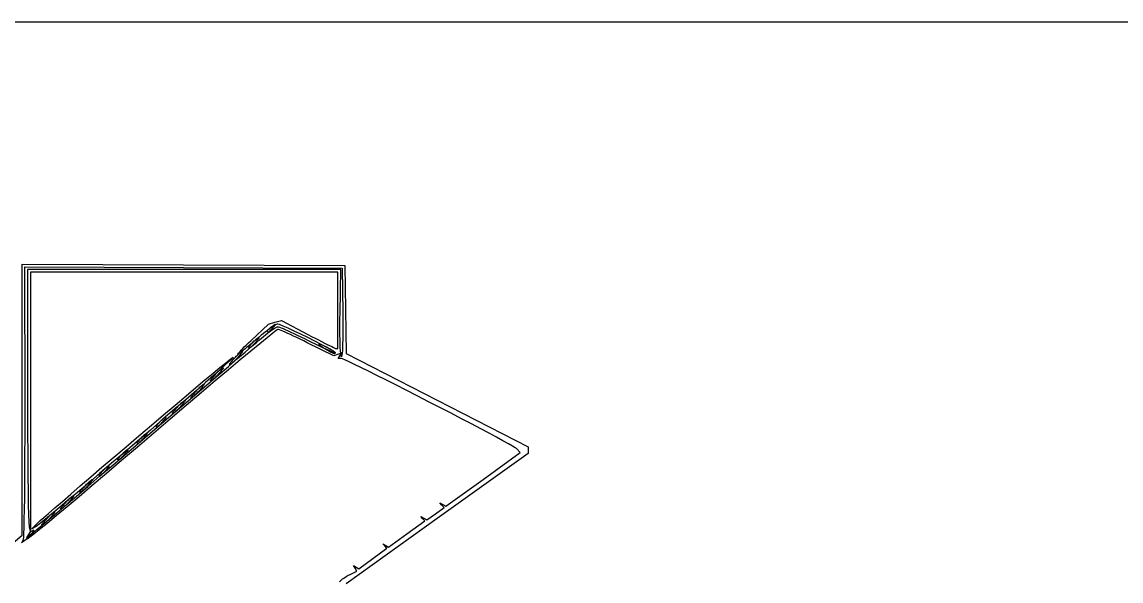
# Model space of a CAD drawing. Extents: x -125 to 152, y -90 to 100.
# Drawn here: x 141.84 to 147.71, y -59.24 to -56.26 of the extents above; entities that cross this region are included whole.
import ezdxf

# ---------------------------------------------------------------- set-up
doc = ezdxf.new("R2010")
doc.units = 0

msp = doc.modelspace()

# ---------------------------------------------------------------- linework, layer by layer
for p, q in [((41.7435, -56.2582), (149.7437, -56.2582)), ((141.8447, -58.2734), (141.8447, -57.5503)), ((141.8447, -57.5503), (142.7062, -57.5541)), ((141.8604, -58.2848), (141.8593, -57.5649)), ((141.8593, -57.5649), (142.7062, -57.5685)), ((142.7104, -57.5796), (141.8739, -57.5796)), ((141.8739, -57.5796), (141.8739, -58.2863)), ((142.7062, -57.5541), (143.5677, -57.5578)), ((142.7062, -57.5685), (143.5531, -57.5722)), ((143.5468, -57.5796), (142.7104, -57.5796)), ((143.5427, -57.8122), (143.5468, -57.5796)), ((143.5531, -57.5722), (143.5572, -57.8083)), ((143.5677, -57.5578), (143.5718, -57.793)), ((142.7093, -57.5942), (141.8885, -57.5942)), ((141.8885, -57.5942), (141.8895, -58.2849)), ((143.5312, -57.5942), (142.7093, -57.5942)), ((143.5312, -57.7976), (143.5312, -57.5942)), ((143.5312, -58.001), (143.5312, -57.7976)), ((143.5416, -57.8436), (143.5427, -57.8122)), ((143.5572, -57.8085), (143.5572, -57.8404)), ((143.5718, -57.793), (143.575, -58.0283)), ((143.0656, -57.9594), (143.1604, -57.8705)), ((143.1604, -57.8705), (143.1947, -57.8608)), ((143.1843, -57.8789), (143.1885, -57.8754)), ((143.1885, -57.8754), (143.1916, -57.8729)), ((143.1958, -57.8757), (143.1895, -57.8797)), ((143.1916, -57.8729), (143.1947, -57.8711)), ((143.1937, -57.8753), (143.1916, -57.8787)), ((143.1958, -57.8727), (143.1937, -57.8753)), ((143.1947, -57.8608), (143.2302, -57.8512)), ((143.1947, -57.8711), (143.1947, -57.8711)), ((143.1968, -57.871), (143.1958, -57.8727)), ((143.202, -57.8727), (143.1958, -57.8757)), ((143.2062, -57.8709), (143.202, -57.8727)), ((143.2093, -57.8703), (143.2062, -57.8709)), ((143.2197, -57.8731), (143.2093, -57.8703)), ((143.2395, -57.8808), (143.2197, -57.8731)), ((143.2302, -57.8512), (143.3708, -57.926)), ((143.5416, -57.8737), (143.5416, -57.8436)), ((143.5416, -57.9024), (143.5416, -57.8737)), ((143.5572, -57.8404), (143.5572, -57.8711)), ((143.5572, -57.8711), (143.5572, -57.9002)), ((143.1218, -57.93), (143.1104, -57.9394)), ((143.1333, -57.921), (143.1218, -57.93)), ((143.1437, -57.9125), (143.1333, -57.921)), ((143.1343, -57.9365), (143.1447, -57.9277)), ((143.1541, -57.9046), (143.1437, -57.9125)), ((143.1447, -57.9277), (143.1552, -57.9197)), ((143.1531, -57.9073), (143.1541, -57.9059)), ((143.1531, -57.9109), (143.1531, -57.9083)), ((143.1541, -57.9127), (143.1531, -57.9109)), ((143.1833, -57.9192), (143.1531, -57.943)), ((143.1635, -57.8972), (143.1541, -57.9046)), ((143.1541, -57.9059), (143.1552, -57.9044)), ((143.1552, -57.9044), (143.1562, -57.9026)), ((143.1552, -57.9197), (143.1645, -57.9122)), ((143.1572, -57.9137), (143.1552, -57.9136)), ((143.1552, -57.9136), (143.1552, -57.9136)), ((143.1562, -57.9026), (143.1583, -57.9006)), ((143.1593, -57.9132), (143.1572, -57.9137)), ((143.1583, -57.9006), (143.1604, -57.8984)), ((143.1614, -57.9119), (143.1593, -57.9132)), ((143.1604, -57.8984), (143.1635, -57.896)), ((143.1645, -57.9098), (143.1614, -57.9119)), ((143.1729, -57.8905), (143.1635, -57.8972)), ((143.1635, -57.896), (143.1656, -57.8936)), ((143.1645, -57.9122), (143.1739, -57.9054)), ((143.1677, -57.9069), (143.1645, -57.9098)), ((143.1656, -57.8936), (143.1687, -57.891)), ((143.1708, -57.9033), (143.1677, -57.9069)), ((143.1687, -57.891), (143.1718, -57.8884)), ((143.1749, -57.8991), (143.1708, -57.9033)), ((143.1718, -57.8884), (143.1749, -57.8856)), ((143.1812, -57.8847), (143.1729, -57.8905)), ((143.1739, -57.9054), (143.1822, -57.8995)), ((143.1749, -57.8856), (143.1781, -57.8829)), ((143.1791, -57.8941), (143.1749, -57.8991)), ((143.1781, -57.8829), (143.1843, -57.8789)), ((143.1843, -57.8884), (143.1791, -57.8941)), ((143.1895, -57.8797), (143.1812, -57.8847)), ((143.1822, -57.8995), (143.1906, -57.8944)), ((143.202, -57.9044), (143.1833, -57.9192)), ((143.1885, -57.8831), (143.1843, -57.8884)), ((143.1916, -57.8787), (143.1885, -57.8831)), ((143.1906, -57.8944), (143.1968, -57.8903)), ((143.1968, -57.8903), (143.2031, -57.8873)), ((143.2104, -57.8994), (143.202, -57.9044)), ((143.2031, -57.8873), (143.2072, -57.8854)), ((143.2072, -57.8854), (143.2104, -57.8848)), ((143.2104, -57.8848), (143.2135, -57.8855)), ((143.2145, -57.9), (143.2104, -57.8994)), ((143.2135, -57.8855), (143.2197, -57.8874)), ((143.2197, -57.9019), (143.2145, -57.9)), ((143.2197, -57.8874), (143.2281, -57.8905)), ((143.2281, -57.9049), (143.2197, -57.9019)), ((143.2281, -57.8905), (143.2385, -57.8948)), ((143.2374, -57.909), (143.2281, -57.9049)), ((143.2499, -57.9141), (143.2374, -57.909)), ((143.2385, -57.8948), (143.2499, -57.9)), ((143.2656, -57.8927), (143.2395, -57.8808)), ((143.2499, -57.9), (143.2645, -57.9062)), ((143.2635, -57.9201), (143.2499, -57.9141)), ((143.2781, -57.9269), (143.2635, -57.9201)), ((143.2645, -57.9062), (143.2791, -57.9132)), ((143.2979, -57.9076), (143.2656, -57.8927)), ((143.2947, -57.9344), (143.2781, -57.9269)), ((143.2791, -57.9132), (143.2958, -57.9209)), ((143.3114, -57.9425), (143.2947, -57.9344)), ((143.2958, -57.9209), (143.3135, -57.9294)), ((143.3333, -57.9246), (143.2979, -57.9076)), ((143.3135, -57.9294), (143.3322, -57.9383)), ((143.3708, -57.9428), (143.3333, -57.9246)), ((143.3708, -57.9263), (143.3906, -57.9364)), ((143.5416, -57.9293), (143.5416, -57.9024)), ((143.5427, -57.9541), (143.5416, -57.9293)), ((143.5572, -57.9002), (143.5572, -57.9275)), ((143.5572, -57.9275), (143.5572, -57.9526)), ((143.0229, -58.0015), (143.0312, -57.9923)), ((143.0312, -57.9923), (143.0416, -57.9822)), ((143.0364, -58.0195), (143.0697, -57.9905)), ((143.0416, -57.9822), (143.0531, -57.9712)), ((143.0551, -57.9857), (143.0447, -57.9941)), ((143.0531, -57.9712), (143.0656, -57.9594)), ((143.0656, -57.977), (143.0551, -57.9857)), ((143.0551, -57.9949), (143.0572, -57.9924)), ((143.0572, -57.9924), (143.0583, -57.9896)), ((143.0583, -57.9896), (143.0614, -57.9866)), ((143.0614, -57.9866), (143.0635, -57.9831)), ((143.0635, -57.9831), (143.0666, -57.9796)), ((143.0666, -57.9925), (143.0645, -57.995)), ((143.077, -57.9678), (143.0656, -57.977)), ((143.1145, -57.9751), (143.0656, -58.015)), ((143.0666, -57.9796), (143.0697, -57.9758)), ((143.0697, -57.9897), (143.0666, -57.9925)), ((143.0697, -57.9905), (143.0958, -57.9689)), ((143.0697, -57.9758), (143.0728, -57.9719)), ((143.0739, -57.9866), (143.0697, -57.9897)), ((143.0728, -57.972), (143.077, -57.968)), ((143.077, -57.9832), (143.0739, -57.9866)), ((143.0885, -57.9584), (143.077, -57.9678)), ((143.077, -57.968), (143.0801, -57.9643)), ((143.0801, -57.9797), (143.077, -57.9832)), ((143.0801, -57.9643), (143.0843, -57.9607)), ((143.0843, -57.9759), (143.0801, -57.9797)), ((143.0843, -57.9607), (143.0874, -57.9574)), ((143.0874, -57.972), (143.0843, -57.9759)), ((143.0874, -57.9574), (143.0906, -57.9543)), ((143.0916, -57.9681), (143.0874, -57.9721)), ((143.0999, -57.949), (143.0885, -57.9584)), ((143.0906, -57.9543), (143.0937, -57.9515)), ((143.0947, -57.9643), (143.0916, -57.9681)), ((143.0937, -57.9515), (143.0968, -57.949)), ((143.0979, -57.9606), (143.0947, -57.9643)), ((143.0958, -57.9689), (143.1114, -57.955)), ((143.0968, -57.949), (143.0999, -57.9469)), ((143.0999, -57.9573), (143.0979, -57.9606)), ((143.1104, -57.9394), (143.0999, -57.949)), ((143.0999, -57.9469), (143.102, -57.9451)), ((143.102, -57.9542), (143.0999, -57.9573)), ((143.102, -57.9451), (143.1041, -57.9439)), ((143.1041, -57.9515), (143.102, -57.9542)), ((143.1041, -57.9439), (143.1041, -57.9439)), ((143.1062, -57.949), (143.1041, -57.9515)), ((143.1052, -57.9431), (143.1072, -57.9428)), ((143.1072, -57.9469), (143.1062, -57.949)), ((143.1083, -57.944), (143.1072, -57.9452)), ((143.1072, -57.9452), (143.1072, -57.9469)), ((143.1114, -57.955), (143.1229, -57.9455)), ((143.1531, -57.943), (143.1145, -57.9751)), ((143.1229, -57.9455), (143.1343, -57.9365)), ((143.3301, -57.9513), (143.3114, -57.9425)), ((143.3489, -57.9604), (143.3301, -57.9513)), ((143.3322, -57.9383), (143.352, -57.9478)), ((143.3676, -57.9699), (143.3489, -57.9604)), ((143.352, -57.9478), (143.3718, -57.9576)), ((143.5093, -58.0403), (143.3676, -57.9698)), ((143.4072, -57.9613), (143.3708, -57.9428)), ((143.3718, -57.9576), (143.3906, -57.9674)), ((143.3906, -57.9364), (143.4093, -57.9461)), ((143.3906, -57.9674), (143.4104, -57.9767)), ((143.4416, -57.979), (143.4072, -57.9613)), ((143.4093, -57.9461), (143.427, -57.9553)), ((143.4104, -57.9767), (143.4281, -57.9853)), ((143.427, -57.9553), (143.4437, -57.964)), ((143.4281, -57.9853), (143.4447, -57.9932)), ((143.4301, -57.9789), (143.4322, -57.9779)), ((143.4312, -57.981), (143.4301, -57.9789)), ((143.4343, -57.9844), (143.4312, -57.981)), ((143.4322, -57.9779), (143.4354, -57.9782)), ((143.4395, -57.9888), (143.4343, -57.9844)), ((143.4354, -57.9782), (143.4416, -57.9799)), ((143.4468, -57.9941), (143.4395, -57.9888)), ((143.4718, -57.9949), (143.4416, -57.979)), ((143.4416, -57.9799), (143.45, -57.983)), ((143.4437, -57.964), (143.4593, -57.9719)), ((143.4447, -57.9932), (143.4604, -58.0005)), ((143.45, -57.983), (143.4604, -57.9877)), ((143.4593, -57.9719), (143.4739, -57.9791)), ((143.4604, -57.9877), (143.4729, -57.994)), ((143.4729, -57.9938), (143.4791, -57.997)), ((143.4739, -57.9791), (143.4864, -57.9854)), ((143.4864, -57.9854), (143.4979, -57.9908)), ((143.4979, -57.9908), (143.5072, -57.9952)), ((143.5427, -57.9764), (143.5427, -57.9541)), ((143.5437, -57.996), (143.5427, -57.9764)), ((143.5562, -57.9753), (143.5551, -57.9953)), ((143.5572, -57.9526), (143.5562, -57.9753)), ((142.952, -58.0611), (142.9666, -58.0505)), ((142.9677, -58.0524), (142.9551, -58.0651)), ((142.9666, -58.0505), (142.9718, -58.0475)), ((142.9718, -58.0475), (142.9677, -58.0524)), ((142.9739, -58.057), (142.9791, -58.0521)), ((142.9791, -58.0519), (142.9833, -58.047)), ((142.9833, -58.047), (142.9885, -58.0423)), ((142.9885, -58.0423), (142.9926, -58.0379)), ((142.9937, -58.0519), (142.9885, -58.0568)), ((142.9926, -58.0379), (142.9968, -58.0337)), ((142.9979, -58.0469), (142.9937, -58.0518)), ((142.9947, -58.055), (143.0364, -58.0195)), ((142.9958, -58.0306), (142.9968, -58.0292)), ((142.9979, -58.0303), (142.9958, -58.0306)), ((142.9968, -58.0292), (142.9989, -58.0262)), ((142.9968, -58.0337), (143.001, -58.0299)), ((143.001, -58.0284), (142.9979, -58.0303)), ((143.002, -58.0422), (142.9979, -58.0469)), ((142.9989, -58.0262), (143.0031, -58.022)), ((143.0052, -58.0251), (143.001, -58.0284)), ((143.001, -58.0299), (143.0052, -58.0264)), ((143.0062, -58.0377), (143.002, -58.0422)), ((143.0031, -58.022), (143.0083, -58.0164)), ((143.0114, -58.0207), (143.0052, -58.0251)), ((143.0052, -58.0264), (143.0083, -58.0233)), ((143.0093, -58.0335), (143.0062, -58.0377)), ((143.0083, -58.0164), (143.0145, -58.0095)), ((143.0083, -58.0233), (143.0114, -58.0207)), ((143.0656, -58.015), (143.0093, -58.0618)), ((143.0125, -58.0297), (143.0093, -58.0335)), ((143.0187, -58.0153), (143.0114, -58.0207)), ((143.0114, -58.0207), (143.0145, -58.0186)), ((143.0156, -58.0262), (143.0125, -58.0297)), ((143.0145, -58.0095), (143.0229, -58.0015)), ((143.0145, -58.0186), (143.0166, -58.0171)), ((143.0176, -58.0231), (143.0156, -58.0262)), ((143.0166, -58.0171), (143.0187, -58.0161)), ((143.0187, -58.0205), (143.0176, -58.0231)), ((143.026, -58.009), (143.0187, -58.0153)), ((143.0187, -58.0161), (143.0187, -58.0161)), ((143.0208, -58.0184), (143.0187, -58.0205)), ((143.0208, -58.0169), (143.0208, -58.0184)), ((143.0354, -58.0019), (143.026, -58.009)), ((143.0447, -57.9941), (143.0354, -58.0019)), ((143.0531, -57.9987), (143.0541, -57.9971)), ((143.0541, -57.9971), (143.0551, -57.9949)), ((143.0572, -58.0001), (143.0551, -58.0008)), ((143.0551, -58.0008), (143.0551, -58.0008)), ((143.0593, -57.9989), (143.0572, -58.0001)), ((143.0614, -57.9971), (143.0593, -57.9989)), ((143.0645, -57.995), (143.0614, -57.9971)), ((143.4572, -58.0003), (143.4468, -57.9941)), ((143.4697, -58.0073), (143.4572, -58.0003)), ((143.4604, -58.0005), (143.4739, -58.0069)), ((143.4802, -58.013), (143.4697, -58.0073)), ((143.4947, -58.0082), (143.4718, -57.9949)), ((143.4739, -58.0069), (143.4864, -58.0123)), ((143.4791, -57.997), (143.4843, -58.0001)), ((143.4885, -58.0177), (143.4802, -58.013)), ((143.4843, -58.0001), (143.4895, -58.0032)), ((143.4864, -58.0123), (143.4968, -58.0168)), ((143.4958, -58.0216), (143.4885, -58.0177)), ((143.4895, -58.0032), (143.4947, -58.0063)), ((143.4947, -58.0063), (143.4999, -58.0092)), ((143.5103, -58.0179), (143.4947, -58.0082)), ((143.502, -58.0245), (143.4958, -58.0216)), ((143.4968, -58.0168), (143.5052, -58.0202)), ((143.4999, -58.0092), (143.5041, -58.0119)), ((143.5062, -58.0267), (143.502, -58.0245)), ((143.5041, -58.0119), (143.5072, -58.0145)), ((143.5052, -58.0202), (143.5114, -58.0225)), ((143.5103, -58.028), (143.5062, -58.0267)), ((143.5072, -57.9952), (143.5145, -57.9983)), ((143.5072, -58.0145), (143.5103, -58.0168)), ((143.5291, -58.0333), (143.5093, -58.0403)), ((143.5103, -58.0168), (143.5135, -58.019)), ((143.5166, -58.0231), (143.5103, -58.0179)), ((143.5125, -58.0286), (143.5103, -58.028)), ((143.5114, -58.0225), (143.5156, -58.0234)), ((143.5145, -58.0286), (143.5125, -58.0286)), ((143.5135, -58.019), (143.5145, -58.0207)), ((143.5145, -57.9983), (143.5187, -58.0004)), ((143.5145, -58.0207), (143.5156, -58.0222)), ((143.5156, -58.0222), (143.5166, -58.0233)), ((143.5156, -58.0234), (143.5156, -58.0234)), ((143.5166, -58.027), (143.5156, -58.0281)), ((143.5156, -58.0281), (143.5156, -58.0281)), ((143.5166, -58.0232), (143.5166, -58.0253)), ((143.5166, -58.0253), (143.5166, -58.027)), ((143.5187, -58.0004), (143.5218, -58.001)), ((143.5218, -58.001), (143.5312, -58.001)), ((143.5499, -58.0262), (143.5291, -58.0333)), ((143.5322, -58.0544), (143.5406, -58.0403)), ((143.5406, -58.0403), (143.5499, -58.0262)), ((143.5447, -58.0128), (143.5437, -57.996)), ((143.5458, -58.0264), (143.5447, -58.0128)), ((143.5468, -58.0364), (143.5458, -58.0264)), ((143.5479, -58.0425), (143.5468, -58.0364)), ((143.5499, -58.0447), (143.5479, -58.0425)), ((143.551, -58.0425), (143.5499, -58.0447)), ((143.552, -58.0361), (143.551, -58.0425)), ((143.5531, -58.026), (143.552, -58.0361)), ((143.5551, -58.0123), (143.5531, -58.026)), ((143.5551, -57.9953), (143.5551, -58.0123)), ((143.575, -58.0283), (144.0614, -58.2771)), ((142.8645, -58.1328), (142.901, -58.1028)), ((142.9041, -58.1113), (142.8676, -58.1437)), ((142.8916, -58.143), (142.9458, -58.0964)), ((142.901, -58.1028), (142.9301, -58.0788)), ((142.9031, -58.1135), (142.9072, -58.1105)), ((142.9333, -58.0849), (142.9041, -58.1113)), ((142.9072, -58.1105), (142.9104, -58.1079)), ((142.9104, -58.1079), (142.9124, -58.1058)), ((142.9124, -58.1058), (142.9156, -58.1043)), ((142.9156, -58.1103), (142.9135, -58.1134)), ((142.9156, -58.1043), (142.9177, -58.1033)), ((142.9177, -58.1077), (142.9156, -58.1103)), ((142.9177, -58.1033), (142.9177, -58.1033)), ((142.9187, -58.1056), (142.9177, -58.1077)), ((142.9187, -58.1041), (142.9187, -58.1056)), ((142.9301, -58.0788), (142.952, -58.0611)), ((142.9551, -58.0651), (142.9333, -58.0849)), ((142.9458, -58.0964), (142.9947, -58.055)), ((143.0093, -58.0618), (142.9458, -58.115)), ((142.951, -58.087), (142.952, -58.0854)), ((142.952, -58.0854), (142.9531, -58.0833)), ((142.9531, -58.0833), (142.9541, -58.0807)), ((142.9551, -58.0868), (142.9531, -58.0878)), ((142.9531, -58.0878), (142.9531, -58.0878)), ((142.9541, -58.0807), (142.9572, -58.0776)), ((142.9572, -58.0852), (142.9551, -58.0868)), ((142.9572, -58.0776), (142.9593, -58.0742)), ((142.9604, -58.0831), (142.9572, -58.0852)), ((142.9593, -58.0742), (142.9624, -58.0703)), ((142.9635, -58.0805), (142.9604, -58.0831)), ((142.9624, -58.0703), (142.9656, -58.0661)), ((142.9666, -58.0775), (142.9635, -58.0805)), ((142.9656, -58.0661), (142.9697, -58.0617)), ((142.9708, -58.0741), (142.9666, -58.0775)), ((142.9697, -58.0617), (142.9739, -58.057)), ((142.9749, -58.0702), (142.9708, -58.0741)), ((142.9791, -58.0659), (142.9749, -58.0702)), ((142.9843, -58.0616), (142.9791, -58.0659)), ((142.9885, -58.0568), (142.9843, -58.0616)), ((143.5499, -58.0545), (143.5322, -58.0544)), ((143.5562, -58.0567), (143.5499, -58.0545)), ((143.5708, -58.0628), (143.5562, -58.0567)), ((143.5916, -58.0727), (143.5708, -58.0628)), ((143.6197, -58.0861), (143.5916, -58.0727)), ((143.6541, -58.1027), (143.6197, -58.0861)), ((143.6937, -58.1222), (143.6541, -58.1027)), ((142.7729, -58.2086), (142.8208, -58.1683)), ((142.8208, -58.1683), (142.8645, -58.1328)), ((142.8676, -58.1437), (142.8239, -58.1818)), ((142.8312, -58.1943), (142.8916, -58.143)), ((142.851, -58.1705), (142.8531, -58.1679)), ((142.8531, -58.1679), (142.8552, -58.1648)), ((142.8552, -58.1648), (142.8572, -58.1614)), ((142.8572, -58.1614), (142.8604, -58.1575)), ((142.8614, -58.1677), (142.8583, -58.1703)), ((142.8604, -58.1575), (142.8645, -58.1533)), ((142.8656, -58.1647), (142.8614, -58.1677)), ((142.8645, -58.1533), (142.8687, -58.1489)), ((142.8697, -58.1613), (142.8656, -58.1647)), ((142.8687, -58.1489), (142.8729, -58.1442)), ((142.8729, -58.1574), (142.8697, -58.1613)), ((142.8729, -58.1442), (142.877, -58.1393)), ((142.8781, -58.1532), (142.8729, -58.1574)), ((142.9458, -58.115), (142.876, -58.1739)), ((142.877, -58.1392), (142.8812, -58.1343)), ((142.8822, -58.1488), (142.8781, -58.1532)), ((142.8812, -58.1343), (142.8864, -58.1295)), ((142.8864, -58.1441), (142.8822, -58.1488)), ((142.8864, -58.1295), (142.8906, -58.1251)), ((142.8916, -58.1392), (142.8864, -58.1441)), ((142.8906, -58.1251), (142.8947, -58.1208)), ((142.8958, -58.1341), (142.8916, -58.139)), ((142.8947, -58.1208), (142.8989, -58.117)), ((142.8999, -58.1294), (142.8958, -58.1341)), ((142.8989, -58.117), (142.9031, -58.1135)), ((142.9041, -58.1249), (142.8999, -58.1294)), ((142.9072, -58.1207), (142.9041, -58.1249)), ((142.9104, -58.1169), (142.9072, -58.1207)), ((142.9135, -58.1134), (142.9104, -58.1169)), ((143.7385, -58.1443), (143.6937, -58.1222)), ((143.7874, -58.1688), (143.7385, -58.1443)), ((143.8406, -58.1953), (143.7874, -58.1688)), ((142.7197, -58.2535), (142.7729, -58.2086)), ((142.7749, -58.2248), (142.7197, -58.2723)), ((142.7666, -58.2495), (142.8312, -58.1943)), ((142.7708, -58.2314), (142.7749, -58.2265)), ((142.8239, -58.1818), (142.7749, -58.2248)), ((142.7749, -58.2262), (142.7802, -58.2215)), ((142.7802, -58.2215), (142.7843, -58.2167)), ((142.7843, -58.2167), (142.7895, -58.2123)), ((142.7895, -58.2262), (142.7854, -58.2313)), ((142.7895, -58.2123), (142.7937, -58.208)), ((142.7947, -58.2212), (142.7895, -58.2261)), ((142.7937, -58.208), (142.7979, -58.2042)), ((142.7989, -58.2166), (142.7947, -58.2212)), ((142.7979, -58.2042), (142.802, -58.2007)), ((142.802, -58.2121), (142.7989, -58.2166)), ((142.876, -58.1739), (142.801, -58.2376)), ((142.802, -58.2007), (142.8051, -58.1977)), ((142.8062, -58.2079), (142.802, -58.2121)), ((142.8051, -58.1977), (142.8083, -58.1951)), ((142.8093, -58.2041), (142.8062, -58.2079)), ((142.8083, -58.1951), (142.8114, -58.193)), ((142.8114, -58.2006), (142.8093, -58.2041)), ((142.8114, -58.193), (142.8135, -58.1915)), ((142.8135, -58.1975), (142.8114, -58.2006)), ((142.8135, -58.1915), (142.8156, -58.1904)), ((142.8156, -58.1949), (142.8135, -58.1975)), ((142.8156, -58.1904), (142.8156, -58.1904)), ((142.8166, -58.1928), (142.8156, -58.1949)), ((142.8177, -58.1912), (142.8166, -58.1928)), ((142.8499, -58.1726), (142.851, -58.1705)), ((142.8499, -58.1742), (142.8499, -58.1726)), ((142.8531, -58.174), (142.851, -58.175)), ((142.851, -58.175), (142.851, -58.175)), ((142.8562, -58.1725), (142.8531, -58.174)), ((142.8583, -58.1703), (142.8562, -58.1725)), ((143.8958, -58.2236), (143.8406, -58.1953)), ((143.9551, -58.2534), (143.8958, -58.2236)), ((141.8447, -58.9966), (141.8447, -58.2734)), ((141.8604, -58.3823), (141.8604, -58.2848)), ((141.8739, -58.2863), (141.8739, -58.4409)), ((141.8895, -58.2849), (141.8895, -58.9757)), ((142.7197, -58.2723), (142.6604, -58.3236)), ((142.6614, -58.3023), (142.7197, -58.2535)), ((142.6978, -58.3079), (142.7666, -58.2495)), ((142.7, -58.2879), (142.7031, -58.2849)), ((142.7031, -58.2849), (142.7062, -58.2823)), ((142.7062, -58.2823), (142.7093, -58.2802)), ((142.7093, -58.2802), (142.7114, -58.2786)), ((142.7124, -58.2847), (142.7104, -58.2878)), ((142.7114, -58.2786), (142.7135, -58.2777)), ((142.7135, -58.2821), (142.7124, -58.2847)), ((142.7135, -58.2777), (142.7135, -58.2777)), ((142.7156, -58.28), (142.7135, -58.2821)), ((142.7156, -58.2784), (142.7156, -58.28)), ((142.801, -58.2376), (142.7197, -58.3058)), ((142.7479, -58.2598), (142.7499, -58.2577)), ((142.7479, -58.2614), (142.7479, -58.2598)), ((142.7499, -58.2577), (142.751, -58.2551)), ((142.752, -58.2611), (142.7499, -58.2622)), ((142.7499, -58.2622), (142.7499, -58.2622)), ((142.751, -58.2551), (142.7531, -58.252)), ((142.7541, -58.2596), (142.752, -58.2611)), ((142.7531, -58.252), (142.7562, -58.2485)), ((142.7572, -58.2575), (142.7541, -58.2596)), ((142.7562, -58.2485), (142.7593, -58.2447)), ((142.7603, -58.2549), (142.7572, -58.2575)), ((142.7593, -58.2447), (142.7625, -58.2405)), ((142.7635, -58.2519), (142.7603, -58.2549)), ((142.7625, -58.2405), (142.7666, -58.236)), ((142.7676, -58.2484), (142.7635, -58.2519)), ((142.7666, -58.236), (142.7708, -58.2314)), ((142.7718, -58.2446), (142.7676, -58.2484)), ((142.776, -58.2404), (142.7718, -58.2446)), ((142.7802, -58.2359), (142.776, -58.2404)), ((142.7854, -58.2313), (142.7802, -58.2359)), ((144.0156, -58.2846), (143.9551, -58.2534)), ((144.076, -58.3158), (144.0156, -58.2846)), ((144.0614, -58.2771), (144.5479, -58.5257)), ((142.6604, -58.3236), (142.5968, -58.3783)), ((142.5999, -58.3544), (142.6614, -58.3023)), ((142.626, -58.369), (142.6978, -58.3079)), ((142.7197, -58.3058), (142.6353, -58.3776)), ((142.6468, -58.347), (142.6479, -58.3449)), ((142.6479, -58.3449), (142.6489, -58.3423)), ((142.6489, -58.3423), (142.652, -58.3392)), ((142.652, -58.3392), (142.6541, -58.3357)), ((142.6552, -58.345), (142.652, -58.3471)), ((142.6541, -58.3357), (142.6572, -58.3318)), ((142.6583, -58.3424), (142.6552, -58.345)), ((142.6572, -58.3318), (142.6614, -58.3276)), ((142.6614, -58.3393), (142.6583, -58.3424)), ((142.6614, -58.3276), (142.6645, -58.323)), ((142.6656, -58.3357), (142.6614, -58.3393)), ((142.6645, -58.323), (142.6687, -58.3182)), ((142.6697, -58.3319), (142.6656, -58.3357)), ((142.6687, -58.3182), (142.6739, -58.3133)), ((142.6739, -58.3276), (142.6697, -58.3319)), ((142.6739, -58.3135), (142.6781, -58.3086)), ((142.6791, -58.3231), (142.6739, -58.3276)), ((142.6781, -58.3086), (142.6833, -58.3039)), ((142.6833, -58.3184), (142.6791, -58.3231)), ((142.6833, -58.3039), (142.6874, -58.2995)), ((142.6885, -58.3135), (142.6833, -58.3184)), ((142.6874, -58.2995), (142.6916, -58.2952)), ((142.6927, -58.3084), (142.6885, -58.3133)), ((142.6916, -58.2952), (142.6958, -58.2915)), ((142.6968, -58.3037), (142.6927, -58.3084)), ((142.6958, -58.2915), (142.7, -58.2879)), ((142.701, -58.2993), (142.6968, -58.3037)), ((142.7041, -58.2951), (142.701, -58.2993)), ((142.7072, -58.2913), (142.7041, -58.2951)), ((142.7104, -58.2878), (142.7072, -58.2913)), ((144.1353, -58.3463), (144.076, -58.3158)), ((141.8604, -58.4761), (141.8604, -58.3823)), ((142.5968, -58.3783), (142.5302, -58.4359)), ((142.5354, -58.4095), (142.5999, -58.3544)), ((142.6353, -58.3776), (142.5479, -58.4524)), ((142.5531, -58.432), (142.626, -58.369)), ((142.5666, -58.4081), (142.5697, -58.4048)), ((142.5697, -58.4048), (142.5728, -58.4011)), ((142.5728, -58.4011), (142.576, -58.3973)), ((142.576, -58.3973), (142.5791, -58.3933)), ((142.5791, -58.3934), (142.5822, -58.3896)), ((142.5833, -58.4047), (142.5791, -58.408)), ((142.5822, -58.3896), (142.5864, -58.3858)), ((142.5864, -58.4011), (142.5833, -58.4047)), ((142.5864, -58.3858), (142.5895, -58.3822)), ((142.5895, -58.3974), (142.5864, -58.4011)), ((142.5895, -58.3822), (142.5937, -58.3789)), ((142.5937, -58.3934), (142.5895, -58.3974)), ((142.5937, -58.3789), (142.5968, -58.3757)), ((142.5968, -58.3896), (142.5937, -58.3935)), ((142.5968, -58.3757), (142.5999, -58.3729)), ((142.5999, -58.3857), (142.5968, -58.3896)), ((142.5999, -58.3729), (142.6031, -58.3704)), ((142.6031, -58.3821), (142.5999, -58.3857)), ((142.6031, -58.3704), (142.6052, -58.3683)), ((142.6062, -58.3787), (142.6031, -58.3821)), ((142.6052, -58.3683), (142.6083, -58.3666)), ((142.6083, -58.3756), (142.6062, -58.3787)), ((142.6083, -58.3666), (142.6093, -58.3653)), ((142.6104, -58.3728), (142.6083, -58.3756)), ((142.6093, -58.3653), (142.6114, -58.3646)), ((142.6114, -58.3704), (142.6104, -58.3728)), ((142.6114, -58.3646), (142.6114, -58.3646)), ((142.6125, -58.3683), (142.6114, -58.3704)), ((142.6135, -58.3667), (142.6125, -58.3683)), ((142.6458, -58.3485), (142.6468, -58.347)), ((142.6499, -58.3488), (142.6479, -58.3497)), ((142.6479, -58.3497), (142.6479, -58.3497)), ((142.652, -58.3471), (142.6499, -58.3488)), ((144.1916, -58.3755), (144.1353, -58.3463)), ((144.2437, -58.4032), (144.1916, -58.3755)), ((144.2937, -58.4292), (144.2437, -58.4032)), ((141.8739, -58.4409), (141.8749, -58.5713)), ((142.5302, -58.4359), (142.4604, -58.4958)), ((142.5479, -58.4524), (142.4604, -58.5273)), ((142.4677, -58.4669), (142.5354, -58.4095)), ((142.477, -58.4964), (142.5531, -58.432)), ((142.4916, -58.466), (142.4947, -58.4629)), ((142.4947, -58.4629), (142.4979, -58.4601)), ((142.4979, -58.4601), (142.501, -58.4576)), ((142.501, -58.4576), (142.5041, -58.4555)), ((142.5041, -58.4555), (142.5062, -58.4538)), ((142.5062, -58.4629), (142.5041, -58.4659)), ((142.5062, -58.4538), (142.5083, -58.4525)), ((142.5083, -58.4601), (142.5062, -58.4629)), ((142.5083, -58.4525), (142.5083, -58.4525)), ((142.5103, -58.4576), (142.5083, -58.4601)), ((142.5093, -58.4518), (142.5114, -58.4515)), ((142.5114, -58.4555), (142.5103, -58.4576)), ((142.5125, -58.4526), (142.5114, -58.4539)), ((142.5114, -58.4539), (142.5114, -58.4555)), ((142.5593, -58.4202), (142.5604, -58.4185)), ((142.5604, -58.4185), (142.5614, -58.4165)), ((142.5614, -58.4165), (142.5624, -58.4141)), ((142.5624, -58.4141), (142.5645, -58.4113)), ((142.5645, -58.4203), (142.5624, -58.4216)), ((142.5624, -58.4216), (142.5624, -58.4216)), ((142.5645, -58.4113), (142.5666, -58.4081)), ((142.5677, -58.4185), (142.5645, -58.4203)), ((142.5697, -58.4165), (142.5677, -58.4185)), ((142.5728, -58.414), (142.5697, -58.4165)), ((142.576, -58.4111), (142.5728, -58.414)), ((142.5791, -58.408), (142.576, -58.4111)), ((144.3385, -58.453), (144.2937, -58.4292)), ((144.3781, -58.4746), (144.3385, -58.453)), ((141.8593, -58.5655), (141.8604, -58.4761)), ((142.4604, -58.4958), (142.3906, -58.5557)), ((142.3999, -58.5248), (142.4677, -58.4669)), ((142.402, -58.5603), (142.477, -58.4964)), ((142.4572, -58.5074), (142.4583, -58.5057)), ((142.4583, -58.5057), (142.4593, -58.5036)), ((142.4593, -58.5036), (142.4614, -58.5013)), ((142.4614, -58.5088), (142.4593, -58.5095)), ((142.4593, -58.5095), (142.4593, -58.5095)), ((142.4614, -58.5013), (142.4624, -58.4984)), ((142.4635, -58.5075), (142.4614, -58.5088)), ((142.4624, -58.4984), (142.4656, -58.4953)), ((142.4656, -58.5057), (142.4635, -58.5075)), ((142.4656, -58.4953), (142.4677, -58.492)), ((142.4687, -58.5036), (142.4656, -58.5057)), ((142.4677, -58.492), (142.4708, -58.4883)), ((142.4708, -58.5011), (142.4687, -58.5036)), ((142.4708, -58.4883), (142.4739, -58.4845)), ((142.4739, -58.4983), (142.4708, -58.5011)), ((142.4739, -58.4845), (142.477, -58.4805)), ((142.4781, -58.4952), (142.4739, -58.4983)), ((142.477, -58.4806), (142.4812, -58.4767)), ((142.4812, -58.4919), (142.4781, -58.4952)), ((142.4812, -58.4767), (142.4843, -58.4729)), ((142.4843, -58.4883), (142.4812, -58.4919)), ((142.4843, -58.4729), (142.4885, -58.4694)), ((142.4885, -58.4846), (142.4843, -58.4883)), ((142.4885, -58.4694), (142.4916, -58.466)), ((142.4916, -58.4806), (142.4885, -58.4846)), ((142.4958, -58.4768), (142.4916, -58.4807)), ((142.4989, -58.4729), (142.4958, -58.4768)), ((142.502, -58.4694), (142.4989, -58.4729)), ((142.5041, -58.4659), (142.502, -58.4694)), ((144.4124, -58.4933), (144.3781, -58.4746)), ((144.4416, -58.5091), (144.4124, -58.4933)), ((144.4635, -58.5216), (144.4416, -58.5091)), ((144.4781, -58.5304), (144.4635, -58.5216)), ((141.8593, -58.6494), (141.8593, -58.5655)), ((141.8749, -58.5713), (141.8749, -58.6792)), ((142.2708, -58.6349), (142.3343, -58.5809)), ((142.3906, -58.5557), (142.3218, -58.6135)), ((142.3301, -58.6221), (142.402, -58.5603)), ((142.3343, -58.5809), (142.3999, -58.5248)), ((142.3635, -58.5824), (142.3656, -58.5791)), ((142.3656, -58.5791), (142.3687, -58.5754)), ((142.3687, -58.5754), (142.3718, -58.5717)), ((142.3718, -58.5717), (142.376, -58.5677)), ((142.4604, -58.5273), (142.376, -58.5993)), ((142.376, -58.5678), (142.3791, -58.564)), ((142.3791, -58.5791), (142.376, -58.5825)), ((142.3791, -58.564), (142.3833, -58.5602)), ((142.3833, -58.5755), (142.3791, -58.5791)), ((142.3833, -58.5602), (142.3864, -58.5566)), ((142.3864, -58.5718), (142.3833, -58.5755)), ((142.3864, -58.5566), (142.3895, -58.5532)), ((142.3906, -58.5678), (142.3864, -58.5718)), ((142.3895, -58.5532), (142.3937, -58.5501)), ((142.3937, -58.564), (142.3906, -58.5679)), ((142.3937, -58.5501), (142.3968, -58.5473)), ((142.3968, -58.5601), (142.3937, -58.564)), ((142.3968, -58.5473), (142.3989, -58.5448)), ((142.3999, -58.5566), (142.3968, -58.5601)), ((142.3989, -58.5448), (142.402, -58.5427)), ((142.402, -58.5531), (142.3999, -58.5566)), ((142.402, -58.5427), (142.4041, -58.541)), ((142.4052, -58.5501), (142.402, -58.5531)), ((142.4041, -58.541), (142.4062, -58.5397)), ((142.4062, -58.5473), (142.4052, -58.5501)), ((142.4062, -58.5397), (142.4083, -58.539)), ((142.4083, -58.5448), (142.4062, -58.5473)), ((142.4083, -58.539), (142.4083, -58.539)), ((142.4093, -58.5427), (142.4083, -58.5448)), ((142.4104, -58.541), (142.4093, -58.5427)), ((144.5479, -58.5604), (144.0614, -58.9084)), ((144.3062, -58.6995), (144.5052, -58.5561)), ((144.4843, -58.5353), (144.4781, -58.5304)), ((144.5052, -58.5561), (144.4843, -58.5351)), ((144.5479, -58.5257), (144.5479, -58.5431)), ((144.5479, -58.5431), (144.5479, -58.5604)), ((142.2114, -58.686), (142.2708, -58.6349)), ((142.3218, -58.6135), (142.2572, -58.6686)), ((142.2603, -58.681), (142.3301, -58.6221)), ((142.2885, -58.6404), (142.2916, -58.6373)), ((142.2916, -58.6373), (142.2947, -58.6345)), ((142.376, -58.5993), (142.2947, -58.6678)), ((142.2947, -58.6345), (142.2979, -58.632)), ((142.2979, -58.632), (142.3, -58.6299)), ((142.3, -58.6299), (142.3031, -58.6281)), ((142.3031, -58.6373), (142.301, -58.6403)), ((142.3031, -58.6281), (142.3041, -58.6269)), ((142.3051, -58.6345), (142.3031, -58.6373)), ((142.3041, -58.6269), (142.3062, -58.6261)), ((142.3062, -58.632), (142.3051, -58.6345)), ((142.3062, -58.6261), (142.3062, -58.6261)), ((142.3072, -58.6299), (142.3062, -58.632)), ((142.3083, -58.6282), (142.3072, -58.6299)), ((142.3552, -58.5958), (142.3562, -58.5946)), ((142.3562, -58.5929), (142.3572, -58.5907)), ((142.3562, -58.5946), (142.3562, -58.5929)), ((142.3583, -58.5968), (142.3562, -58.597)), ((142.3572, -58.5907), (142.3593, -58.5883)), ((142.3593, -58.5883), (142.3614, -58.5855)), ((142.3614, -58.5947), (142.3593, -58.5959)), ((142.3593, -58.5959), (142.3593, -58.5959)), ((142.3614, -58.5855), (142.3635, -58.5824)), ((142.3635, -58.5929), (142.3614, -58.5947)), ((142.3666, -58.5908), (142.3635, -58.5929)), ((142.3697, -58.5883), (142.3666, -58.5908)), ((142.3729, -58.5855), (142.3697, -58.5883)), ((142.376, -58.5825), (142.3729, -58.5855)), ((141.8583, -58.727), (141.8593, -58.6494)), ((141.8749, -58.6792), (141.876, -58.7666)), ((142.1552, -58.7339), (142.2114, -58.686)), ((142.1947, -58.7367), (142.2603, -58.681)), ((142.2572, -58.6686), (142.1968, -58.7205)), ((142.2947, -58.6678), (142.2187, -58.7322)), ((142.2541, -58.6819), (142.2552, -58.6801)), ((142.2552, -58.6801), (142.2562, -58.678)), ((142.2562, -58.678), (142.2572, -58.6756)), ((142.2583, -58.6831), (142.2562, -58.6839)), ((142.2562, -58.6839), (142.2562, -58.6839)), ((142.2572, -58.6756), (142.2593, -58.6728)), ((142.2593, -58.6819), (142.2583, -58.6831)), ((142.2593, -58.6728), (142.2614, -58.6697)), ((142.2625, -58.6801), (142.2593, -58.6819)), ((142.2614, -58.6697), (142.2645, -58.6664)), ((142.2645, -58.678), (142.2625, -58.6801)), ((142.2645, -58.6664), (142.2676, -58.6627)), ((142.2676, -58.6755), (142.2645, -58.678)), ((142.2676, -58.6627), (142.2708, -58.659)), ((142.2708, -58.6727), (142.2676, -58.6755)), ((142.2708, -58.659), (142.2739, -58.6549)), ((142.2739, -58.6696), (142.2708, -58.6727)), ((142.2739, -58.655), (142.2781, -58.6511)), ((142.2781, -58.6663), (142.2739, -58.6696)), ((142.2781, -58.6511), (142.2812, -58.6473)), ((142.2812, -58.6627), (142.2781, -58.6663)), ((142.2812, -58.6473), (142.2843, -58.6438)), ((142.2843, -58.659), (142.2812, -58.6627)), ((142.2843, -58.6438), (142.2885, -58.6404)), ((142.2885, -58.655), (142.2843, -58.659)), ((142.2916, -58.6511), (142.2885, -58.6551)), ((142.2947, -58.6473), (142.2916, -58.6511)), ((142.2979, -58.6438), (142.2947, -58.6473)), ((142.301, -58.6403), (142.2979, -58.6438)), ((141.8583, -58.7974), (141.8583, -58.727)), ((142.1041, -58.7778), (142.1552, -58.7339)), ((142.1343, -58.7884), (142.1947, -58.7367)), ((142.1968, -58.7205), (142.1395, -58.7684)), ((142.2187, -58.7322), (142.1489, -58.7917)), ((142.1604, -58.7572), (142.1635, -58.7533)), ((142.1635, -58.7533), (142.1666, -58.7492)), ((142.1666, -58.7492), (142.1708, -58.7447)), ((142.1718, -58.7571), (142.1677, -58.7605)), ((142.1708, -58.7447), (142.175, -58.74)), ((142.176, -58.7532), (142.1718, -58.7571)), ((142.175, -58.74), (142.1791, -58.7351)), ((142.1801, -58.7491), (142.176, -58.7532)), ((142.1791, -58.735), (142.1843, -58.7301)), ((142.1843, -58.7446), (142.1801, -58.7491)), ((142.1843, -58.7301), (142.1885, -58.7253)), ((142.1895, -58.7399), (142.1843, -58.7446)), ((142.1885, -58.7253), (142.1937, -58.7209)), ((142.1937, -58.735), (142.1895, -58.7399)), ((142.1937, -58.7209), (142.1978, -58.7168)), ((142.1989, -58.7299), (142.1937, -58.7348)), ((142.1978, -58.7168), (142.202, -58.7129)), ((142.2031, -58.7252), (142.1989, -58.7299)), ((142.202, -58.7129), (142.2062, -58.7094)), ((142.2062, -58.7207), (142.2031, -58.7252)), ((142.2062, -58.7094), (142.2093, -58.7064)), ((142.2104, -58.7166), (142.2062, -58.7207)), ((142.2093, -58.7064), (142.2124, -58.7038)), ((142.2135, -58.7127), (142.2104, -58.7166)), ((142.2124, -58.7038), (142.2156, -58.7017)), ((142.2156, -58.7092), (142.2135, -58.7127)), ((142.2156, -58.7017), (142.2177, -58.7001)), ((142.2177, -58.7061), (142.2156, -58.7092)), ((142.2177, -58.7001), (142.2197, -58.6992)), ((142.2197, -58.7035), (142.2177, -58.7061)), ((142.2197, -58.6992), (142.2197, -58.6992)), ((142.2208, -58.7015), (142.2197, -58.7035)), ((142.2218, -58.6999), (142.2208, -58.7015)), ((144.1072, -58.8428), (144.3062, -58.6995)), ((141.8572, -58.8598), (141.8583, -58.7974)), ((141.876, -58.7666), (141.877, -58.8356)), ((142.0874, -58.8121), (142.0416, -58.8508)), ((142.0593, -58.8173), (142.1041, -58.7778)), ((142.0791, -58.8355), (142.1343, -58.7884)), ((142.0822, -58.8173), (142.0874, -58.8126)), ((142.1489, -58.7917), (142.0843, -58.8456)), ((142.1395, -58.7684), (142.0874, -58.8121)), ((142.0874, -58.8126), (142.0916, -58.8081)), ((142.0916, -58.8081), (142.0958, -58.804)), ((142.0958, -58.804), (142.0999, -58.8001)), ((142.101, -58.8124), (142.0968, -58.8171)), ((142.0999, -58.8001), (142.1041, -58.7966)), ((142.1052, -58.8079), (142.101, -58.8124)), ((142.1041, -58.7966), (142.1072, -58.7935)), ((142.1083, -58.8037), (142.1052, -58.8079)), ((142.1072, -58.7935), (142.1104, -58.7909)), ((142.1114, -58.7999), (142.1083, -58.8037)), ((142.1104, -58.7909), (142.1135, -58.7889)), ((142.1145, -58.7965), (142.1114, -58.7999)), ((142.1135, -58.7889), (142.1156, -58.7873)), ((142.1166, -58.7933), (142.1145, -58.7965)), ((142.1156, -58.7873), (142.1176, -58.7864)), ((142.1176, -58.7908), (142.1166, -58.7933)), ((142.1176, -58.7864), (142.1176, -58.7864)), ((142.1197, -58.7886), (142.1176, -58.7908)), ((142.1197, -58.7871), (142.1197, -58.7886)), ((142.152, -58.7684), (142.1541, -58.7664)), ((142.152, -58.77), (142.152, -58.7684)), ((142.1541, -58.7664), (142.1552, -58.7637)), ((142.1562, -58.7698), (142.1541, -58.7708)), ((142.1541, -58.7708), (142.1541, -58.7708)), ((142.1552, -58.7637), (142.1572, -58.7606)), ((142.1583, -58.7683), (142.1562, -58.7698)), ((142.1572, -58.7606), (142.1604, -58.7572)), ((142.1614, -58.7661), (142.1583, -58.7683)), ((142.1645, -58.7635), (142.1614, -58.7661)), ((142.1677, -58.7605), (142.1645, -58.7635)), ((141.8562, -58.9131), (141.8572, -58.8598)), ((141.877, -58.8356), (141.8781, -58.8882)), ((141.9854, -58.8805), (142.0187, -58.8518)), ((142.0416, -58.8508), (142.002, -58.8841)), ((142.0114, -58.876), (142.0145, -58.8745)), ((142.0145, -58.8745), (142.0166, -58.8734)), ((142.0166, -58.8734), (142.0166, -58.8734)), ((142.0176, -58.8743), (142.0176, -58.8758)), ((142.0187, -58.8518), (142.0593, -58.8173)), ((142.0843, -58.8456), (142.027, -58.8933)), ((142.0291, -58.8775), (142.0791, -58.8355)), ((142.05, -58.8572), (142.051, -58.8556)), ((142.051, -58.8556), (142.052, -58.8535)), ((142.052, -58.8535), (142.0531, -58.8509)), ((142.0541, -58.8571), (142.052, -58.858)), ((142.052, -58.858), (142.052, -58.858)), ((142.0531, -58.8509), (142.0562, -58.8478)), ((142.0562, -58.8555), (142.0541, -58.8571)), ((142.0562, -58.8478), (142.0583, -58.8444)), ((142.0593, -58.8534), (142.0562, -58.8555)), ((142.0583, -58.8444), (142.0614, -58.8405)), ((142.0624, -58.8507), (142.0593, -58.8534)), ((142.0614, -58.8405), (142.0656, -58.8364)), ((142.0656, -58.8477), (142.0624, -58.8507)), ((142.0656, -58.8364), (142.0687, -58.8319)), ((142.0697, -58.8443), (142.0656, -58.8477)), ((142.0687, -58.8319), (142.0728, -58.8272)), ((142.0739, -58.8404), (142.0697, -58.8443)), ((142.0728, -58.8272), (142.0781, -58.8223)), ((142.0781, -58.8363), (142.0739, -58.8404)), ((142.0781, -58.8222), (142.0822, -58.8173)), ((142.0833, -58.8318), (142.0781, -58.8363)), ((142.0874, -58.8271), (142.0833, -58.8318)), ((142.0927, -58.8222), (142.0874, -58.8271)), ((142.0968, -58.8171), (142.0927, -58.822)), ((144.052, -58.8823), (144.0979, -58.8487)), ((144.0864, -58.8369), (144.076, -58.8251)), ((144.076, -58.8251), (144.0916, -58.834)), ((144.0979, -58.8487), (144.0864, -58.8369)), ((144.0916, -58.834), (144.1072, -58.8428)), ((141.8552, -58.9566), (141.8562, -58.9131)), ((141.8781, -58.8882), (141.8802, -58.9265)), ((141.8802, -58.9265), (141.8822, -58.9525)), ((141.8958, -58.9636), (141.9322, -58.9278)), ((141.9437, -58.9319), (141.927, -58.9453)), ((141.9322, -58.928), (141.9416, -58.9193)), ((141.9416, -58.9193), (141.9604, -58.9032)), ((141.9697, -58.9112), (141.9437, -58.9319)), ((141.951, -58.9436), (141.9864, -58.9137)), ((141.9541, -58.935), (141.9562, -58.9316)), ((141.9562, -58.9316), (141.9593, -58.9277)), ((141.9593, -58.9277), (141.9635, -58.9235)), ((141.9604, -58.9032), (141.9854, -58.8805)), ((141.9635, -58.9235), (141.9677, -58.9191)), ((141.9687, -58.9315), (141.9645, -58.9349)), ((141.9677, -58.9191), (141.9718, -58.9144)), ((141.9729, -58.9276), (141.9687, -58.9315)), ((142.002, -58.8841), (141.9697, -58.9112)), ((141.9718, -58.9144), (141.976, -58.9095)), ((141.977, -58.9234), (141.9729, -58.9276)), ((141.976, -58.9094), (141.9812, -58.9045)), ((141.9812, -58.919), (141.977, -58.9234)), ((142.027, -58.8933), (141.9781, -58.9341)), ((141.9812, -58.9045), (141.9854, -58.8997)), ((141.9854, -58.9143), (141.9812, -58.919)), ((141.9854, -58.8997), (141.9895, -58.8953)), ((141.9906, -58.9094), (141.9854, -58.9143)), ((141.9864, -58.9137), (142.0291, -58.8775)), ((141.9895, -58.8953), (141.9937, -58.8911)), ((141.9947, -58.9043), (141.9906, -58.9092)), ((141.9937, -58.8911), (141.9979, -58.8873)), ((141.9989, -58.8996), (141.9947, -58.9043)), ((141.9979, -58.8873), (142.002, -58.8838)), ((142.0031, -58.8951), (141.9989, -58.8996)), ((142.002, -58.8838), (142.0062, -58.8807)), ((142.0072, -58.8909), (142.0031, -58.8951)), ((142.0062, -58.8807), (142.0093, -58.8781)), ((142.0103, -58.8871), (142.0072, -58.8909)), ((142.0093, -58.8781), (142.0114, -58.876)), ((142.0125, -58.8836), (142.0103, -58.8871)), ((142.0145, -58.8805), (142.0125, -58.8836)), ((142.0166, -58.8779), (142.0145, -58.8805)), ((142.0176, -58.8758), (142.0166, -58.8779)), ((144.0614, -58.9084), (143.575, -59.2565)), ((143.8989, -58.9907), (143.9958, -58.921)), ((143.9854, -58.9093), (143.9739, -58.8975)), ((143.9739, -58.8975), (143.9906, -58.9067)), ((143.9958, -58.921), (143.9854, -58.9093)), ((143.9906, -58.9067), (144.0062, -58.9159)), ((144.0062, -58.9159), (144.052, -58.8823)), ((141.8531, -59.0103), (141.8541, -58.9893)), ((141.8541, -58.9893), (141.8552, -58.9566)), ((141.8687, -59.0111), (141.8968, -58.9894)), ((141.8895, -58.9757), (141.8791, -58.9934)), ((141.8822, -58.9525), (141.8853, -58.9681)), ((141.8853, -58.9681), (141.8895, -58.9754)), ((141.8895, -58.9754), (141.8937, -58.9765)), ((141.8947, -58.9884), (141.8895, -58.9932)), ((141.8937, -58.9765), (141.8999, -58.9733)), ((141.8979, -58.9841), (141.8947, -58.9884)), ((141.9197, -58.951), (141.8958, -58.9636)), ((141.8968, -58.9893), (141.9052, -58.982)), ((141.902, -58.9802), (141.8979, -58.9841)), ((141.8999, -58.9733), (141.9031, -58.971)), ((141.9041, -58.9769), (141.902, -58.9802)), ((141.9031, -58.971), (141.9052, -58.9697)), ((141.9062, -58.974), (141.9041, -58.9769)), ((141.9052, -58.982), (141.9239, -58.9667)), ((141.9052, -58.9697), (141.9072, -58.9691)), ((141.9374, -58.9673), (141.9062, -58.9922)), ((141.9072, -58.9718), (141.9062, -58.974)), ((141.9072, -58.9691), (141.9072, -58.9691)), ((141.9083, -58.9702), (141.9072, -58.9718)), ((141.927, -58.9453), (141.9197, -58.951)), ((141.9239, -58.9667), (141.951, -58.9436)), ((141.9781, -58.9341), (141.9374, -58.9673)), ((141.9489, -58.9428), (141.95, -58.9407)), ((141.9489, -58.9444), (141.9489, -58.9428)), ((141.95, -58.9407), (141.952, -58.9381)), ((141.952, -58.9442), (141.95, -58.9452)), ((141.95, -58.9452), (141.95, -58.9452)), ((141.952, -58.9381), (141.9541, -58.935)), ((141.9551, -58.9427), (141.952, -58.9442)), ((141.9572, -58.9405), (141.9551, -58.9427)), ((141.9604, -58.9379), (141.9572, -58.9405)), ((141.9645, -58.9349), (141.9604, -58.9379)), ((143.802, -59.0604), (143.8989, -58.9907)), ((141.4562, -59.327), (141.8447, -58.9966)), ((141.851, -59.0307), (141.8406, -59.0379)), ((141.8458, -59.0317), (141.8468, -59.029)), ((141.8468, -59.0328), (141.8458, -59.0317)), ((141.8468, -59.029), (141.8489, -59.0247)), ((141.8489, -59.0326), (141.8468, -59.0328)), ((141.8489, -59.0247), (141.852, -59.0189)), ((141.852, -59.0308), (141.8489, -59.0326)), ((141.8593, -59.0246), (141.851, -59.0307)), ((141.852, -59.0189), (141.8531, -59.0103)), ((141.8562, -59.0278), (141.852, -59.0308)), ((141.8614, -59.0233), (141.8562, -59.0278)), ((141.8666, -59.0198), (141.8593, -59.0246)), ((141.8666, -59.0177), (141.8614, -59.0233)), ((141.8739, -59.0107), (141.8666, -59.0177)), ((141.8729, -59.0164), (141.8666, -59.0198)), ((141.8791, -58.9934), (141.8687, -59.0111)), ((141.877, -59.0144), (141.8729, -59.0164)), ((141.8812, -59.0026), (141.8739, -59.0107)), ((141.8864, -59.0081), (141.877, -59.0144)), ((141.8895, -58.9933), (141.8812, -59.0026)), ((141.9062, -58.9922), (141.8864, -59.0081)), ((143.7812, -59.0546), (143.7708, -59.0427)), ((143.7708, -59.0427), (143.7864, -59.0516)), ((143.7177, -59.1219), (143.7916, -59.0664)), ((143.7916, -59.0664), (143.7812, -59.0546)), ((143.7864, -59.0516), (143.802, -59.0604)), ((143.6229, -59.1738), (143.6135, -59.1591)), ((143.6135, -59.1591), (143.6281, -59.1682)), ((143.6426, -59.1775), (143.7177, -59.1219)), ((143.5562, -59.2308), (143.5624, -59.2264)), ((143.5624, -59.2264), (143.5687, -59.2222)), ((143.5687, -59.2222), (143.575, -59.2181)), ((143.575, -59.2181), (143.5812, -59.2144)), ((143.5812, -59.2144), (143.5864, -59.211)), ((143.5864, -59.211), (143.5927, -59.2081)), ((143.5927, -59.2081), (143.6322, -59.1885)), ((143.6322, -59.1885), (143.6229, -59.1738)), ((143.6281, -59.1682), (143.6426, -59.1775)), ((143.5395, -59.2445), (143.5447, -59.2399)), ((143.5447, -59.2399), (143.551, -59.2353)), ((143.551, -59.2353), (143.5562, -59.2308))]:
    msp.add_line(p, q)

doc.saveas('drawing.dxf')
